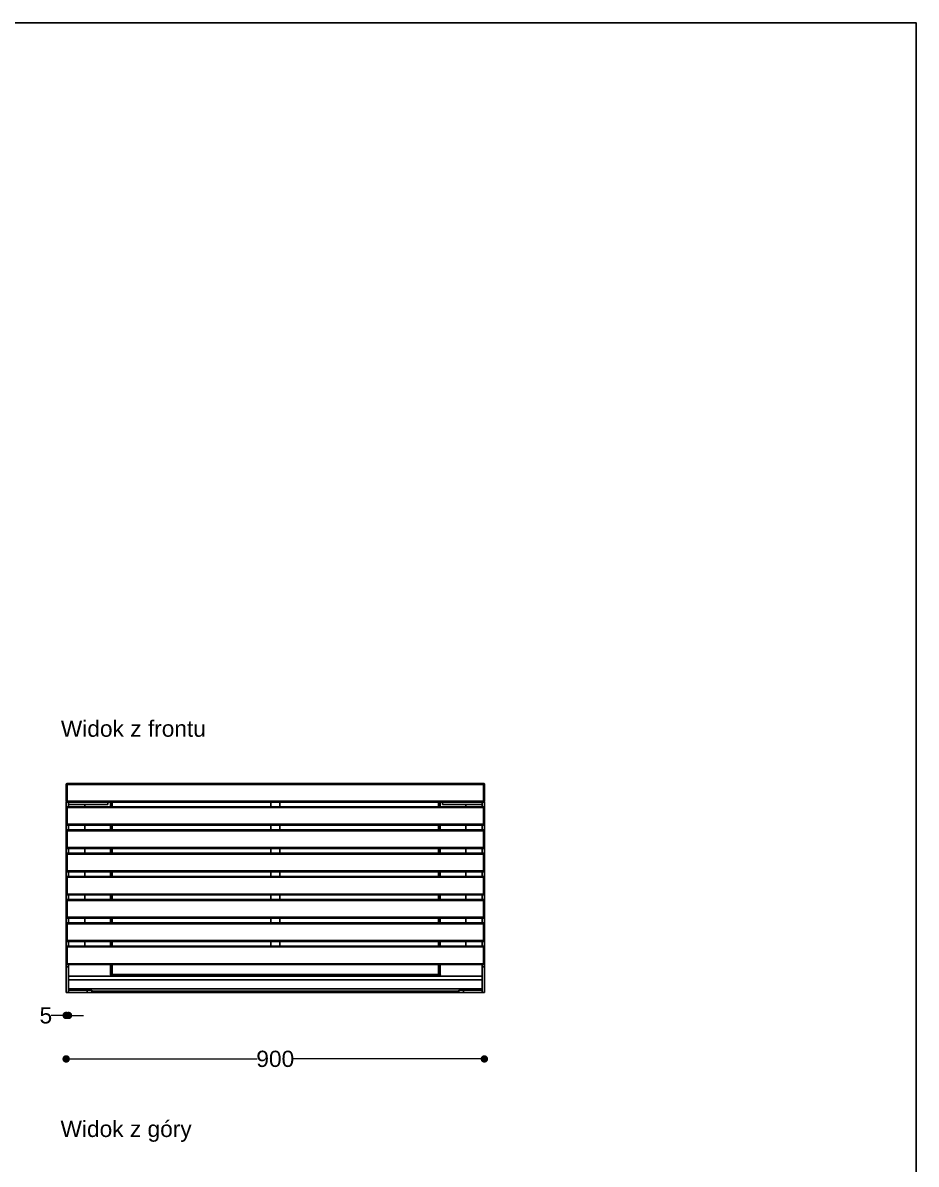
# Model space of a CAD drawing. Header units: millimetres. Extents: x 10366 to 13995, y 24552 to 29685.
# Drawn here: x 12072 to 13995, y 27228 to 29685 of the extents above; entities that cross this region are included whole.
import ezdxf

# ---------------------------------------------------------------- set-up
doc = ezdxf.new("R2010")
doc.units = ezdxf.units.MM
doc.header["$LTSCALE"] = 3
doc.layers.add('DomyÅ›lny', color=7, linetype='Continuous')
doc.styles.get("Standard").update_dxf_attribs({"font": 'arial.ttf'})
doc.dimstyles.new('MATEUSZ', dxfattribs={"dimtxt": 35, "dimasz": 16, "dimexe": 0.18, "dimexo": 0.0625, "dimgap": 0.09, "dimtad": 0, "dimdec": 0, "dimdsep": 46, "dimtxsty": 'Standard', "dimblk": 'DOT', "dimcen": 0.09, "dimse1": 1, "dimse2": 1, "dimadec": 0, "dimazin": 0, "dimtfac": 1, "dimtdec": 0, "dimtofl": 0, "dimtmove": 0, "dimatfit": 3, "dimfxl": 1, "dimtolj": 1, "dimtzin": 0, "dimlwd": 9, "dimlwe": 9, "dimarcsym": 0})

# ---------------------------------------------------------------- blocks, each defined once
blk = doc.blocks.new('_Dot')
at = {"color": 0, "linetype": 'ByBlock', "lineweight": -2}
blk.add_line((-0.5, 0), (-1, 0), dxfattribs=at)
at = {"color": 0, "linetype": 'ByBlock', "const_width": 0.5}
blk.add_lwpolyline([(-0.25, 0, 1), (0.25, 0, 1)], format="xyb", close=True, dxfattribs=at)
blk = doc.blocks.new('*D22')
at = {"color": 0, "lineweight": 9, "transparency": 16777216}
for p, q in [((12181.7, 27454.5), (12577, 27454.5)), ((13049.7, 27454.5), (12654.4, 27454.5))]:
    blk.add_line(p, q, dxfattribs=at)
at = {"layer": 'Defpoints', "color": 0, "transparency": 16777216}
for p in [(12165.7, 27597.5), (13065.7, 27597.5), (13065.7, 27454.5)]:
    blk.add_point(p, dxfattribs=at)
at = {"color": 0, "lineweight": 9, "transparency": 16777216, "xscale": 16, "yscale": 16, "zscale": 16, "rotation": 180}
blk.add_blockref('_Dot', (12165.7, 27454.5), dxfattribs=at)
at = {"color": 0, "lineweight": 9, "transparency": 16777216, "xscale": 16, "yscale": 16, "zscale": 16}
blk.add_blockref('_Dot', (13065.7, 27454.5), dxfattribs=at)
at = {"color": 0, "transparency": 16777216, "insert": (12615.7, 27454.5), "char_height": 35, "attachment_point": 5}
blk.add_mtext('\\A1;900', dxfattribs=at)
blk = doc.blocks.new('*D28')
at = {"color": 0, "lineweight": 9, "transparency": 16777216}
for p, q in [((12149.7, 27548.2), (12133.7, 27548.2)), ((12186.7, 27548.2), (12202.7, 27548.2))]:
    blk.add_line(p, q, dxfattribs=at)
at = {"layer": 'Defpoints', "color": 0, "transparency": 16777216}
for p in [(12165.7, 27597.5), (12170.7, 27597.5), (12165.7, 27548.2)]:
    blk.add_point(p, dxfattribs=at)
at = {"color": 0, "lineweight": 9, "transparency": 16777216, "xscale": 16, "yscale": 16, "zscale": 16}
blk.add_blockref('_Dot', (12165.7, 27548.2), dxfattribs=at)
at = {"color": 0, "lineweight": 9, "transparency": 16777216, "xscale": 16, "yscale": 16, "zscale": 16, "rotation": 180}
blk.add_blockref('_Dot', (12170.7, 27548.2), dxfattribs=at)
at = {"color": 0, "transparency": 16777216, "insert": (12122, 27548.2), "char_height": 35, "attachment_point": 5}
blk.add_mtext('\\A1;5', dxfattribs=at)

msp = doc.modelspace()

# ---------------------------------------------------------------- linework, layer by layer
msp.add_lwpolyline([(10366.2, 24552.5), (10366.2, 29684.6), (13995, 29684.6), (13995, 24552.5)], close=True)
at = {"layer": 'DomyÅ›lny'}
for p, q in [((12165.7, 28009.5), (12165.7, 28045.5)), ((12167.7, 28047.5), (13064.2, 28047.5)), ((12167.7, 28009.5), (12167.7, 28045.5)), ((12167.7, 28045.5), (13064.2, 28045.5)), ((13064.2, 28009.5), (13064.2, 28045.5)), ((13065.7, 28009.5), (13065.7, 28045.5)), ((12165.7, 28007.5), (12170.7, 28007.5)), ((12165.7, 28007.5), (12165.7, 27652.5)), ((12167.7, 28009.5), (13064.2, 28009.5)), ((12167.7, 28007.5), (13064.2, 28007.5)), ((12170.7, 28007.5), (12170.7, 27997.5)), ((12170.7, 28007.5), (12170.7, 28002.5)), ((12255.7, 28007.5), (12255.7, 28002.5)), ((12260.9, 27997.5), (12260.9, 28007.5)), ((12264.7, 27997.5), (12264.7, 28007.5)), ((12605.9, 27997.5), (12605.9, 28007.5)), ((12605.9, 28004.5), (12605.9, 28007.5)), ((12605.9, 28004.5), (12605.9, 28007.5)), ((12625.9, 27997.5), (12625.9, 28007.5)), ((12625.9, 28007.5), (12625.9, 27997.5)), ((12625.9, 28007.5), (12625.9, 27997.5)), ((12967.2, 27997.5), (12967.2, 28007.5)), ((12970.9, 27997.5), (12970.9, 28007.5)), ((12975.7, 28007.5), (12975.7, 28002.5)), ((13060.7, 28007.5), (13065.7, 28007.5)), ((13060.7, 28007.5), (13060.7, 27997.5)), ((13060.7, 28007.5), (13060.7, 28002.5)), ((13065.7, 28007.5), (13065.7, 27652.5)), ((12165.7, 27959.5), (12165.7, 27995.5)), ((12167.7, 27997.5), (13064.2, 27997.5)), ((12167.7, 27959.5), (12167.7, 27995.5)), ((12167.7, 27995.5), (13064.2, 27995.5)), ((12170.7, 28002.5), (12170.7, 27997.5)), ((12255.7, 28002.5), (12170.7, 28002.5)), ((12205.7, 28002.5), (12205.7, 27997.5)), ((12975.7, 28002.5), (13060.7, 28002.5)), ((13025.7, 28002.5), (13025.7, 27997.5)), ((13060.7, 28002.5), (13060.7, 27997.5)), ((13064.2, 27959.5), (13064.2, 27995.5)), ((13065.7, 27959.5), (13065.7, 27995.5)), ((12167.7, 27959.5), (13064.2, 27959.5)), ((12167.7, 27957.5), (13064.2, 27957.5)), ((12170.7, 27957.5), (12170.7, 27947.5)), ((12170.7, 27957.5), (12170.7, 27947.5)), ((12205.7, 27957.5), (12205.7, 27947.5)), ((12260.9, 27947.5), (12260.9, 27957.5)), ((12264.7, 27947.5), (12264.7, 27957.5)), ((12605.9, 27947.5), (12605.9, 27957.5)), ((12625.9, 27947.5), (12625.9, 27957.5)), ((12967.2, 27947.5), (12967.2, 27957.5)), ((12970.9, 27947.5), (12970.9, 27957.5)), ((13025.7, 27957.5), (13025.7, 27947.5)), ((13060.7, 27957.5), (13060.7, 27947.5)), ((13060.7, 27957.5), (13060.7, 27947.5)), ((12165.7, 27909.5), (12165.7, 27945.5)), ((12167.7, 27947.5), (13064.2, 27947.5)), ((12167.7, 27909.5), (12167.7, 27945.5)), ((12167.7, 27945.5), (13064.2, 27945.5)), ((13064.2, 27909.5), (13064.2, 27945.5)), ((13065.7, 27909.5), (13065.7, 27945.5)), ((12167.7, 27909.5), (13064.2, 27909.5)), ((12167.7, 27907.5), (13064.2, 27907.5)), ((12170.7, 27907.5), (12170.7, 27897.5)), ((12170.7, 27907.5), (12170.7, 27897.5)), ((12205.7, 27907.5), (12205.7, 27897.5)), ((12260.9, 27897.5), (12260.9, 27907.5)), ((12264.7, 27897.5), (12264.7, 27907.5)), ((12605.9, 27897.5), (12605.9, 27907.5)), ((12625.9, 27897.5), (12625.9, 27907.5)), ((12967.2, 27897.5), (12967.2, 27907.5)), ((12970.9, 27897.5), (12970.9, 27907.5)), ((13025.7, 27907.5), (13025.7, 27897.5)), ((13060.7, 27907.5), (13060.7, 27897.5)), ((13060.7, 27907.5), (13060.7, 27897.5)), ((12165.7, 27859.5), (12165.7, 27895.5)), ((12167.7, 27897.5), (13064.2, 27897.5)), ((12167.7, 27859.5), (12167.7, 27895.5)), ((12167.7, 27895.5), (13064.2, 27895.5)), ((13064.2, 27859.5), (13064.2, 27895.5)), ((13065.7, 27859.5), (13065.7, 27895.5)), ((12167.7, 27859.5), (13064.2, 27859.5)), ((12165.7, 27809.5), (12165.7, 27845.5)), ((12167.7, 27857.5), (13064.2, 27857.5)), ((12167.7, 27847.5), (13064.2, 27847.5)), ((12167.7, 27845.5), (13064.2, 27845.5)), ((12167.7, 27809.5), (12167.7, 27845.5)), ((12170.7, 27857.5), (12170.7, 27847.5)), ((12170.7, 27857.5), (12170.7, 27847.5)), ((12205.7, 27857.5), (12205.7, 27847.5)), ((12260.9, 27847.5), (12260.9, 27857.5)), ((12264.7, 27847.5), (12264.7, 27857.5)), ((12605.9, 27847.5), (12605.9, 27857.5)), ((12625.9, 27847.5), (12625.9, 27857.5)), ((12967.2, 27847.5), (12967.2, 27857.5)), ((12970.9, 27847.5), (12970.9, 27857.5)), ((13025.7, 27857.5), (13025.7, 27847.5)), ((13060.7, 27857.5), (13060.7, 27847.5)), ((13060.7, 27857.5), (13060.7, 27847.5)), ((13064.2, 27809.5), (13064.2, 27845.5)), ((13065.7, 27809.5), (13065.7, 27845.5)), ((12167.7, 27809.5), (13064.2, 27809.5)), ((12165.7, 27759.5), (12165.7, 27795.5)), ((12167.7, 27807.5), (13064.2, 27807.5)), ((12167.7, 27797.5), (13064.2, 27797.5)), ((12167.7, 27795.5), (13064.2, 27795.5)), ((12167.7, 27759.5), (12167.7, 27795.5)), ((12170.7, 27807.5), (12170.7, 27797.5)), ((12170.7, 27807.5), (12170.7, 27797.5)), ((12205.7, 27807.5), (12205.7, 27797.5)), ((12260.9, 27797.5), (12260.9, 27807.5)), ((12264.7, 27797.5), (12264.7, 27807.5)), ((12605.9, 27797.5), (12605.9, 27807.5)), ((12625.9, 27797.5), (12625.9, 27807.5)), ((12967.2, 27797.5), (12967.2, 27807.5)), ((12970.9, 27797.5), (12970.9, 27807.5)), ((13025.7, 27807.5), (13025.7, 27797.5)), ((13060.7, 27807.5), (13060.7, 27797.5)), ((13060.7, 27807.5), (13060.7, 27797.5)), ((13064.2, 27759.5), (13064.2, 27795.5)), ((13065.7, 27759.5), (13065.7, 27795.5)), ((12165.7, 27709.5), (12165.7, 27745.5)), ((12167.7, 27759.5), (13064.2, 27759.5)), ((12167.7, 27757.5), (13064.2, 27757.5)), ((12167.7, 27747.5), (13064.2, 27747.5)), ((12167.7, 27709.5), (12167.7, 27745.5)), ((12167.7, 27745.5), (13064.2, 27745.5)), ((12170.7, 27757.5), (12170.7, 27747.5)), ((12170.7, 27757.5), (12170.7, 27747.5)), ((12205.7, 27757.5), (12205.7, 27747.5)), ((12260.9, 27747.5), (12260.9, 27757.5)), ((12264.7, 27747.5), (12264.7, 27757.5)), ((12605.9, 27747.5), (12605.9, 27757.5)), ((12625.9, 27747.5), (12625.9, 27757.5)), ((12967.2, 27747.5), (12967.2, 27757.5)), ((12970.9, 27747.5), (12970.9, 27757.5)), ((13025.7, 27757.5), (13025.7, 27747.5)), ((13060.7, 27757.5), (13060.7, 27747.5)), ((13060.7, 27757.5), (13060.7, 27747.5)), ((13064.2, 27709.5), (13064.2, 27745.5)), ((13065.7, 27709.5), (13065.7, 27745.5)), ((12165.7, 27659.5), (12165.7, 27695.5)), ((12167.7, 27709.5), (13064.2, 27709.5)), ((12167.7, 27707.5), (13064.2, 27707.5)), ((12167.7, 27697.5), (13064.2, 27697.5)), ((12167.7, 27659.5), (12167.7, 27695.5)), ((12167.7, 27695.5), (13064.2, 27695.5)), ((12170.7, 27707.5), (12170.7, 27697.5)), ((12170.7, 27707.5), (12170.7, 27697.5)), ((12205.7, 27707.5), (12205.7, 27697.5)), ((12260.9, 27697.5), (12260.9, 27707.5)), ((12264.7, 27697.5), (12264.7, 27707.5)), ((12605.9, 27697.5), (12605.9, 27707.5)), ((12625.9, 27697.5), (12625.9, 27707.5)), ((12967.2, 27697.5), (12967.2, 27707.5)), ((12970.9, 27697.5), (12970.9, 27707.5)), ((13025.7, 27707.5), (13025.7, 27697.5)), ((13060.7, 27707.5), (13060.7, 27697.5)), ((13060.7, 27707.5), (13060.7, 27697.5)), ((13064.2, 27659.5), (13064.2, 27695.5)), ((13065.7, 27659.5), (13065.7, 27695.5)), ((12170.7, 27652.5), (12165.7, 27652.5)), ((12165.7, 27652.5), (12165.7, 27597.5)), ((12167.7, 27659.5), (13064.2, 27659.5)), ((12167.7, 27657.5), (13064.2, 27657.5)), ((12170.7, 27657.5), (12170.7, 27652.5)), ((12170.7, 27652.5), (12170.7, 27597.5)), ((12260.9, 27636.3), (12260.9, 27657.5)), ((12264.7, 27636.3), (12264.7, 27657.5)), ((12967.2, 27636.3), (12967.2, 27657.5)), ((12970.9, 27636.3), (12970.9, 27657.5)), ((13060.7, 27657.5), (13060.7, 27652.5)), ((13065.7, 27652.5), (13060.7, 27652.5)), ((13060.7, 27652.5), (13060.7, 27597.5)), ((13065.7, 27652.5), (13065.7, 27597.5)), ((12170.7, 27632.5), (13060.7, 27632.5)), ((12170.7, 27624.5), (13060.7, 27624.5)), ((12264.7, 27636.3), (12967.2, 27636.3)), ((12264.7, 27632.5), (12967.2, 27632.5)), ((12165.7, 27597.5), (12170.7, 27597.5)), ((12170.7, 27605.5), (13060.7, 27605.5)), ((12170.7, 27597.5), (12170.7, 27602.5)), ((12170.7, 27602.5), (12210.7, 27602.5)), ((12210.7, 27597.5), (12170.7, 27597.5)), ((12170.7, 27597.5), (13060.7, 27597.5)), ((12210.7, 27602.5), (12210.7, 27597.5)), ((12220.7, 27602.5), (12220.7, 27597.5)), ((12220.7, 27600.5), (13010.7, 27600.5)), ((13010.7, 27602.5), (13010.7, 27597.5)), ((13060.7, 27602.5), (13020.7, 27602.5)), ((13020.7, 27602.5), (13020.7, 27597.5)), ((13020.7, 27597.5), (13060.7, 27597.5)), ((13060.7, 27597.5), (13060.7, 27602.5)), ((13060.7, 27597.5), (13065.7, 27597.5))]:
    msp.add_line(p, q, dxfattribs=at)
for points in [[(12167.7, 28045.5, 0), (12165.7, 28045.5, 0)], [(12167.7, 28047.5, 0), (12167.7, 28047.5, 0), (12167.7, 28047.5, 0), (12167.7, 28047.5, 0), (12167.7, 28047.5, 0), (12167.7, 28047.5, 0), (12167.7, 28047.5, 0), (12167.7, 28047.5, 0), (12167.7, 28047.5, 0), (12167.7, 28047.5, 0), (12167.7, 28047.5, 0), (12167.7, 28047.5, 0), (12167.7, 28047.5, 0), (12167.7, 28047.5, 0), (12167.7, 28047.5, 0), (12167.7, 28047.4, 0), (12167.7, 28047.3, 0), (12167.7, 28045.5, 0)], [(13064.2, 28047.5, 0), (13064.2, 28047.5, 0), (13064.2, 28047.5, 0), (13064.2, 28047.5, 0), (13064.2, 28047.5, 0), (13064.2, 28047.5, 0), (13064.2, 28047.5, 0), (13064.2, 28047.5, 0), (13064.2, 28047.5, 0), (13064.2, 28047.5, 0), (13064.2, 28047.5, 0), (13064.2, 28047.5, 0), (13064.2, 28047.5, 0), (13064.2, 28047.4, 0), (13064.2, 28047, 0), (13064.2, 28045.5, 0)], [(13064.2, 28045.5, 0), (13065.7, 28045.5, 0)], [(13065.7, 28046, 0), (13065.7, 28046, 0), (13065.7, 28046, 0), (13065.7, 28046, 0), (13065.7, 28046, 0), (13065.7, 28046, 0), (13065.7, 28046, 0), (13065.7, 28046, 0), (13065.7, 28046, 0), (13065.7, 28046, 0), (13065.7, 28046, 0), (13065.7, 28046, 0), (13065.7, 28046, 0), (13065.7, 28046, 0), (13065.7, 28045.9, 0), (13065.7, 28045.5, 0)], [(12165.7, 28009.5, 0), (12165.7, 28009.5, 0), (12165.7, 28009.5, 0), (12165.7, 28009.5, 0), (12165.7, 28009.5, 0), (12165.7, 28009.5, 0), (12165.7, 28009.5, 0), (12165.7, 28009.5, 0), (12165.7, 28009.5, 0), (12165.7, 28009.5, 0), (12165.7, 28009.5, 0), (12165.7, 28009.5, 0), (12165.7, 28009.5, 0), (12165.7, 28009.5, 0), (12165.7, 28009.5, 0), (12165.7, 28009.5, 0), (12165.9, 28009.5, 0), (12167.7, 28009.5, 0)], [(12167.7, 28009.5, 0), (12167.7, 28007.5, 0)], [(13064.2, 28009.5, 0), (13064.2, 28007.5, 0)], [(13064.2, 28009.5, 0), (13065.7, 28009.5, 0)], [(13065.7, 28009.5, 0), (13065.7, 28009, 0)], [(12167.7, 27995.5, 0), (12165.7, 27995.5, 0)], [(12167.7, 27997.5, 0), (12167.7, 27997.5, 0), (12167.7, 27997.5, 0), (12167.7, 27997.5, 0), (12167.7, 27997.5, 0), (12167.7, 27997.5, 0), (12167.7, 27997.5, 0), (12167.7, 27997.5, 0), (12167.7, 27997.5, 0), (12167.7, 27997.5, 0), (12167.7, 27997.5, 0), (12167.7, 27997.5, 0), (12167.7, 27997.5, 0), (12167.7, 27997.5, 0), (12167.7, 27997.5, 0), (12167.7, 27997.4, 0), (12167.7, 27997.3, 0), (12167.7, 27995.5, 0)], [(13064.2, 27997.5, 0), (13064.2, 27997.5, 0), (13064.2, 27997.5, 0), (13064.2, 27997.5, 0), (13064.2, 27997.5, 0), (13064.2, 27997.5, 0), (13064.2, 27997.5, 0), (13064.2, 27997.5, 0), (13064.2, 27997.5, 0), (13064.2, 27997.5, 0), (13064.2, 27997.5, 0), (13064.2, 27997.5, 0), (13064.2, 27997.5, 0), (13064.2, 27997.4, 0), (13064.2, 27997, 0), (13064.2, 27995.5, 0)], [(13064.2, 27995.5, 0), (13065.7, 27995.5, 0)], [(13065.7, 27996, 0), (13065.7, 27996, 0), (13065.7, 27996, 0), (13065.7, 27996, 0), (13065.7, 27996, 0), (13065.7, 27996, 0), (13065.7, 27996, 0), (13065.7, 27996, 0), (13065.7, 27996, 0), (13065.7, 27996, 0), (13065.7, 27996, 0), (13065.7, 27996, 0), (13065.7, 27996, 0), (13065.7, 27996, 0), (13065.7, 27996, 0), (13065.7, 27995.8, 0), (13065.7, 27995.5, 0)], [(12165.7, 27959.5, 0), (12165.7, 27959.5, 0), (12165.7, 27959.5, 0), (12165.7, 27959.5, 0), (12165.7, 27959.5, 0), (12165.7, 27959.5, 0), (12165.7, 27959.5, 0), (12165.7, 27959.5, 0), (12165.7, 27959.5, 0), (12165.7, 27959.5, 0), (12165.7, 27959.5, 0), (12165.7, 27959.5, 0), (12165.7, 27959.5, 0), (12165.7, 27959.5, 0), (12165.7, 27959.5, 0), (12165.7, 27959.5, 0), (12165.9, 27959.5, 0), (12167.7, 27959.5, 0)], [(12167.7, 27959.5, 0), (12167.7, 27957.5, 0)], [(13064.2, 27959.5, 0), (13064.2, 27959.5, 0), (13064.2, 27957.5, 0)], [(13064.2, 27959.5, 0), (13065.7, 27959.5, 0)], [(13065.7, 27959.5, 0), (13065.7, 27959, 0)], [(12167.7, 27945.5, 0), (12165.7, 27945.5, 0)], [(12167.7, 27947.5, 0), (12167.7, 27947.5, 0), (12167.7, 27947.5, 0), (12167.7, 27947.5, 0), (12167.7, 27947.5, 0), (12167.7, 27947.5, 0), (12167.7, 27947.5, 0), (12167.7, 27947.5, 0), (12167.7, 27947.5, 0), (12167.7, 27947.5, 0), (12167.7, 27947.5, 0), (12167.7, 27947.5, 0), (12167.7, 27947.5, 0), (12167.7, 27947.5, 0), (12167.7, 27947.5, 0), (12167.7, 27947.4, 0), (12167.7, 27947.3, 0), (12167.7, 27945.5, 0)], [(13064.2, 27947.5, 0), (13064.2, 27947.5, 0), (13064.2, 27947.5, 0), (13064.2, 27947.5, 0), (13064.2, 27947.5, 0), (13064.2, 27947.5, 0), (13064.2, 27947.5, 0), (13064.2, 27947.5, 0), (13064.2, 27947.5, 0), (13064.2, 27947.5, 0), (13064.2, 27947.5, 0), (13064.2, 27947.5, 0), (13064.2, 27947.5, 0), (13064.2, 27947.4, 0), (13064.2, 27947, 0), (13064.2, 27945.5, 0)], [(13064.2, 27945.5, 0), (13065.7, 27945.5, 0)], [(13065.7, 27946, 0), (13065.7, 27946, 0), (13065.7, 27946, 0), (13065.7, 27946, 0), (13065.7, 27946, 0), (13065.7, 27946, 0), (13065.7, 27946, 0), (13065.7, 27946, 0), (13065.7, 27946, 0), (13065.7, 27946, 0), (13065.7, 27946, 0), (13065.7, 27946, 0), (13065.7, 27946, 0), (13065.7, 27946, 0), (13065.7, 27945.9, 0), (13065.7, 27945.5, 0)], [(12165.7, 27909.5, 0), (12165.7, 27909.5, 0), (12165.7, 27909.5, 0), (12165.7, 27909.5, 0), (12165.7, 27909.5, 0), (12165.7, 27909.5, 0), (12165.7, 27909.5, 0), (12165.7, 27909.5, 0), (12165.7, 27909.5, 0), (12165.7, 27909.5, 0), (12165.7, 27909.5, 0), (12165.7, 27909.5, 0), (12165.7, 27909.5, 0), (12165.7, 27909.5, 0), (12165.7, 27909.5, 0), (12165.7, 27909.5, 0), (12165.9, 27909.5, 0), (12167.7, 27909.5, 0)], [(12167.7, 27909.5, 0), (12167.7, 27907.5, 0)], [(13064.2, 27909.5, 0), (13065.7, 27909.5, 0)], [(13064.2, 27909.5, 0), (13064.2, 27907.5, 0)], [(13065.7, 27909.5, 0), (13065.7, 27909, 0)], [(12167.7, 27895.5, 0), (12165.7, 27895.5, 0)], [(12167.7, 27897.5, 0), (12167.7, 27897.5, 0), (12167.7, 27897.5, 0), (12167.7, 27897.5, 0), (12167.7, 27897.5, 0), (12167.7, 27897.5, 0), (12167.7, 27897.5, 0), (12167.7, 27897.5, 0), (12167.7, 27897.5, 0), (12167.7, 27897.5, 0), (12167.7, 27897.5, 0), (12167.7, 27897.5, 0), (12167.7, 27897.5, 0), (12167.7, 27897.5, 0), (12167.7, 27897.5, 0), (12167.7, 27897.4, 0), (12167.7, 27897.3, 0), (12167.7, 27895.5, 0)], [(13064.2, 27897.5, 0), (13064.2, 27897.5, 0), (13064.2, 27897.5, 0), (13064.2, 27897.5, 0), (13064.2, 27897.5, 0), (13064.2, 27897.5, 0), (13064.2, 27897.5, 0), (13064.2, 27897.5, 0), (13064.2, 27897.5, 0), (13064.2, 27897.5, 0), (13064.2, 27897.5, 0), (13064.2, 27897.5, 0), (13064.2, 27897.5, 0), (13064.2, 27897.4, 0), (13064.2, 27897.3, 0), (13064.2, 27895.5, 0)], [(13064.2, 27895.5, 0), (13065.7, 27895.5, 0)], [(13065.7, 27896, 0), (13065.7, 27896, 0), (13065.7, 27896, 0), (13065.7, 27896, 0), (13065.7, 27896, 0), (13065.7, 27896, 0), (13065.7, 27896, 0), (13065.7, 27896, 0), (13065.7, 27896, 0), (13065.7, 27896, 0), (13065.7, 27896, 0), (13065.7, 27896, 0), (13065.7, 27896, 0), (13065.7, 27896, 0), (13065.7, 27895.9, 0), (13065.7, 27895.5, 0)], [(12165.7, 27859.5, 0), (12165.7, 27859.5, 0), (12165.7, 27859.5, 0), (12165.7, 27859.5, 0), (12165.7, 27859.5, 0), (12165.7, 27859.5, 0), (12165.7, 27859.5, 0), (12165.7, 27859.5, 0), (12165.7, 27859.5, 0), (12165.7, 27859.5, 0), (12165.7, 27859.5, 0), (12165.7, 27859.5, 0), (12165.7, 27859.5, 0), (12165.7, 27859.5, 0), (12165.7, 27859.5, 0), (12165.7, 27859.5, 0), (12165.9, 27859.5, 0), (12167.7, 27859.5, 0)], [(12167.7, 27859.5, 0), (12167.7, 27857.5, 0)], [(13064.2, 27859.5, 0), (13064.2, 27857.5, 0)], [(13064.2, 27859.5, 0), (13065.7, 27859.5, 0)], [(13065.7, 27859.5, 0), (13065.7, 27859, 0)], [(12167.7, 27845.5, 0), (12165.7, 27845.5, 0)], [(12167.7, 27847.5, 0), (12167.7, 27847.5, 0), (12167.7, 27847.5, 0), (12167.7, 27847.5, 0), (12167.7, 27847.5, 0), (12167.7, 27847.5, 0), (12167.7, 27847.5, 0), (12167.7, 27847.5, 0), (12167.7, 27847.5, 0), (12167.7, 27847.5, 0), (12167.7, 27847.5, 0), (12167.7, 27847.5, 0), (12167.7, 27847.5, 0), (12167.7, 27847.5, 0), (12167.7, 27847.5, 0), (12167.7, 27847.4, 0), (12167.7, 27847.3, 0), (12167.7, 27845.5, 0)], [(13064.2, 27847.5, 0), (13064.2, 27847.5, 0), (13064.2, 27847.5, 0), (13064.2, 27847.5, 0), (13064.2, 27847.5, 0), (13064.2, 27847.5, 0), (13064.2, 27847.5, 0), (13064.2, 27847.5, 0), (13064.2, 27847.5, 0), (13064.2, 27847.5, 0), (13064.2, 27847.5, 0), (13064.2, 27847.5, 0), (13064.2, 27847.5, 0), (13064.2, 27847.4, 0), (13064.2, 27847, 0), (13064.2, 27845.5, 0)], [(13064.2, 27845.5, 0), (13065.7, 27845.5, 0)], [(13065.7, 27846, 0), (13065.7, 27846, 0), (13065.7, 27846, 0), (13065.7, 27846, 0), (13065.7, 27846, 0), (13065.7, 27846, 0), (13065.7, 27846, 0), (13065.7, 27846, 0), (13065.7, 27846, 0), (13065.7, 27846, 0), (13065.7, 27846, 0), (13065.7, 27846, 0), (13065.7, 27846, 0), (13065.7, 27846, 0), (13065.7, 27845.9, 0), (13065.7, 27845.5, 0)], [(12165.7, 27809.5, 0), (12165.7, 27809.5, 0), (12165.7, 27809.5, 0), (12165.7, 27809.5, 0), (12165.7, 27809.5, 0), (12165.7, 27809.5, 0), (12165.7, 27809.5, 0), (12165.7, 27809.5, 0), (12165.7, 27809.5, 0), (12165.7, 27809.5, 0), (12165.7, 27809.5, 0), (12165.7, 27809.5, 0), (12165.7, 27809.5, 0), (12165.7, 27809.5, 0), (12165.7, 27809.5, 0), (12165.7, 27809.5, 0), (12165.9, 27809.5, 0), (12167.7, 27809.5, 0)], [(12167.7, 27809.5, 0), (12167.7, 27807.5, 0)], [(13064.2, 27809.5, 0), (13064.2, 27807.5, 0)], [(13064.2, 27809.5, 0), (13065.7, 27809.5, 0)], [(13065.7, 27809.5, 0), (13065.7, 27809, 0)], [(12167.7, 27795.5, 0), (12165.7, 27795.5, 0)], [(12167.7, 27797.5, 0), (12167.7, 27797.5, 0), (12167.7, 27797.5, 0), (12167.7, 27797.5, 0), (12167.7, 27797.5, 0), (12167.7, 27797.5, 0), (12167.7, 27797.5, 0), (12167.7, 27797.5, 0), (12167.7, 27797.5, 0), (12167.7, 27797.5, 0), (12167.7, 27797.5, 0), (12167.7, 27797.5, 0), (12167.7, 27797.5, 0), (12167.7, 27797.5, 0), (12167.7, 27797.5, 0), (12167.7, 27797.4, 0), (12167.7, 27797.3, 0), (12167.7, 27795.5, 0)], [(13064.2, 27797.5, 0), (13064.2, 27797.5, 0), (13064.2, 27797.5, 0), (13064.2, 27797.5, 0), (13064.2, 27797.5, 0), (13064.2, 27797.5, 0), (13064.2, 27797.5, 0), (13064.2, 27797.5, 0), (13064.2, 27797.5, 0), (13064.2, 27797.5, 0), (13064.2, 27797.5, 0), (13064.2, 27797.5, 0), (13064.2, 27797.5, 0), (13064.2, 27797.4, 0), (13064.2, 27797, 0), (13064.2, 27795.5, 0)], [(13064.2, 27795.5, 0), (13065.7, 27795.5, 0)], [(13065.7, 27796, 0), (13065.7, 27796, 0), (13065.7, 27796, 0), (13065.7, 27796, 0), (13065.7, 27796, 0), (13065.7, 27796, 0), (13065.7, 27796, 0), (13065.7, 27796, 0), (13065.7, 27796, 0), (13065.7, 27796, 0), (13065.7, 27796, 0), (13065.7, 27796, 0), (13065.7, 27796, 0), (13065.7, 27796, 0), (13065.7, 27795.9, 0), (13065.7, 27795.5, 0)], [(12165.7, 27759.5, 0), (12165.7, 27759.5, 0), (12165.7, 27759.5, 0), (12165.7, 27759.5, 0), (12165.7, 27759.5, 0), (12165.7, 27759.5, 0), (12165.7, 27759.5, 0), (12165.7, 27759.5, 0), (12165.7, 27759.5, 0), (12165.7, 27759.5, 0), (12165.7, 27759.5, 0), (12165.7, 27759.5, 0), (12165.7, 27759.5, 0), (12165.7, 27759.5, 0), (12165.7, 27759.5, 0), (12165.7, 27759.5, 0), (12165.9, 27759.5, 0), (12167.7, 27759.5, 0)], [(12167.7, 27745.5, 0), (12165.7, 27745.5, 0)], [(12167.7, 27759.5, 0), (12167.7, 27757.5, 0)], [(12167.7, 27747.5, 0), (12167.7, 27747.5, 0), (12167.7, 27747.5, 0), (12167.7, 27747.5, 0), (12167.7, 27747.5, 0), (12167.7, 27747.5, 0), (12167.7, 27747.5, 0), (12167.7, 27747.5, 0), (12167.7, 27747.5, 0), (12167.7, 27747.5, 0), (12167.7, 27747.5, 0), (12167.7, 27747.5, 0), (12167.7, 27747.5, 0), (12167.7, 27747.5, 0), (12167.7, 27747.5, 0), (12167.7, 27747.4, 0), (12167.7, 27747.3, 0), (12167.7, 27745.5, 0)], [(13064.2, 27759.5, 0), (13065.7, 27759.5, 0)], [(13064.2, 27759.5, 0), (13064.2, 27759.5, 0), (13064.2, 27757.5, 0)], [(13064.2, 27747.5, 0), (13064.2, 27747.5, 0), (13064.2, 27747.5, 0), (13064.2, 27747.5, 0), (13064.2, 27747.5, 0), (13064.2, 27747.5, 0), (13064.2, 27747.5, 0), (13064.2, 27747.5, 0), (13064.2, 27747.5, 0), (13064.2, 27747.5, 0), (13064.2, 27747.5, 0), (13064.2, 27747.5, 0), (13064.2, 27747.5, 0), (13064.2, 27747.4, 0), (13064.2, 27747, 0), (13064.2, 27745.5, 0)], [(13064.2, 27745.5, 0), (13065.7, 27745.5, 0)], [(13065.7, 27759.5, 0), (13065.7, 27759, 0)], [(13065.7, 27746, 0), (13065.7, 27746, 0), (13065.7, 27746, 0), (13065.7, 27746, 0), (13065.7, 27746, 0), (13065.7, 27746, 0), (13065.7, 27746, 0), (13065.7, 27746, 0), (13065.7, 27746, 0), (13065.7, 27746, 0), (13065.7, 27746, 0), (13065.7, 27746, 0), (13065.7, 27746, 0), (13065.7, 27746, 0), (13065.7, 27745.9, 0), (13065.7, 27745.5, 0)], [(12165.7, 27709.5, 0), (12165.7, 27709.5, 0), (12165.7, 27709.5, 0), (12165.7, 27709.5, 0), (12165.7, 27709.5, 0), (12165.7, 27709.5, 0), (12165.7, 27709.5, 0), (12165.7, 27709.5, 0), (12165.7, 27709.5, 0), (12165.7, 27709.5, 0), (12165.7, 27709.5, 0), (12165.7, 27709.5, 0), (12165.7, 27709.5, 0), (12165.7, 27709.5, 0), (12165.7, 27709.5, 0), (12165.7, 27709.5, 0), (12165.9, 27709.5, 0), (12167.7, 27709.5, 0)], [(12167.7, 27695.5, 0), (12165.7, 27695.5, 0)], [(12167.7, 27709.5, 0), (12167.7, 27707.5, 0)], [(12167.7, 27697.5, 0), (12167.7, 27697.5, 0), (12167.7, 27697.5, 0), (12167.7, 27697.5, 0), (12167.7, 27697.5, 0), (12167.7, 27697.5, 0), (12167.7, 27697.5, 0), (12167.7, 27697.5, 0), (12167.7, 27697.5, 0), (12167.7, 27697.5, 0), (12167.7, 27697.5, 0), (12167.7, 27697.5, 0), (12167.7, 27697.5, 0), (12167.7, 27697.5, 0), (12167.7, 27697.5, 0), (12167.7, 27697.4, 0), (12167.7, 27697.3, 0), (12167.7, 27695.5, 0)], [(13064.2, 27709.5, 0), (13064.2, 27709.5, 0), (13064.2, 27707.5, 0)], [(13064.2, 27709.5, 0), (13065.7, 27709.5, 0)], [(13064.2, 27697.5, 0), (13064.2, 27697.5, 0), (13064.2, 27697.5, 0), (13064.2, 27697.5, 0), (13064.2, 27697.5, 0), (13064.2, 27697.5, 0), (13064.2, 27697.5, 0), (13064.2, 27697.5, 0), (13064.2, 27697.5, 0), (13064.2, 27697.5, 0), (13064.2, 27697.5, 0), (13064.2, 27697.5, 0), (13064.2, 27697.5, 0), (13064.2, 27697.4, 0), (13064.2, 27697, 0), (13064.2, 27695.5, 0)], [(13064.2, 27695.5, 0), (13065.7, 27695.5, 0)], [(13065.7, 27709.5, 0), (13065.7, 27709, 0)], [(13065.7, 27696, 0), (13065.7, 27696, 0), (13065.7, 27696, 0), (13065.7, 27696, 0), (13065.7, 27696, 0), (13065.7, 27696, 0), (13065.7, 27696, 0), (13065.7, 27696, 0), (13065.7, 27696, 0), (13065.7, 27696, 0), (13065.7, 27696, 0), (13065.7, 27696, 0), (13065.7, 27696, 0), (13065.7, 27696, 0), (13065.7, 27695.9, 0), (13065.7, 27695.5, 0)], [(12165.7, 27659.5, 0), (12165.7, 27659.5, 0), (12165.7, 27659.5, 0), (12165.7, 27659.5, 0), (12165.7, 27659.5, 0), (12165.7, 27659.5, 0), (12165.7, 27659.5, 0), (12165.7, 27659.5, 0), (12165.7, 27659.5, 0), (12165.7, 27659.5, 0), (12165.7, 27659.5, 0), (12165.7, 27659.5, 0), (12165.7, 27659.5, 0), (12165.7, 27659.5, 0), (12165.7, 27659.5, 0), (12165.7, 27659.5, 0), (12165.9, 27659.5, 0), (12167.7, 27659.5, 0)], [(12167.7, 27659.5, 0), (12167.7, 27657.5, 0)], [(13064.2, 27659.5, 0), (13064.2, 27659.5, 0), (13064.2, 27657.5, 0)], [(13064.2, 27659.5, 0), (13065.7, 27659.5, 0)], [(13065.7, 27659.5, 0), (13065.7, 27659, 0)], [(12260.9, 27636.3, 0), (12260.9, 27636.3, 0), (12260.9, 27636.3, 0), (12260.9, 27636.3, 0), (12260.9, 27636.3, 0), (12260.9, 27636.3, 0), (12260.9, 27636.3, 0), (12260.9, 27636.3, 0), (12260.9, 27636.3, 0), (12260.9, 27636.3, 0), (12260.9, 27636.3, 0), (12260.9, 27636.3, 0), (12260.9, 27636.3, 0), (12260.9, 27636.3, 0), (12261, 27636.3, 0), (12261, 27636.3, 0), (12261.4, 27636.3, 0), (12264.7, 27636.3, 0)], [(12264.7, 27636.3, 0), (12264.7, 27632.5, 0)], [(12967.2, 27632.5, 0), (12967.2, 27632.5, 0), (12967.2, 27632.5, 0), (12967.2, 27632.5, 0), (12967.2, 27632.5, 0), (12967.2, 27632.5, 0), (12967.2, 27632.5, 0), (12967.2, 27632.5, 0), (12967.2, 27632.5, 0), (12967.2, 27632.5, 0), (12967.2, 27632.5, 0), (12967.2, 27632.5, 0), (12967.2, 27632.5, 0), (12967.2, 27632.5, 0), (12967.2, 27632.5, 0), (12967.2, 27632.6, 0), (12967.2, 27633, 0), (12967.2, 27636.3, 0)], [(12967.2, 27636.3, 0), (12970.9, 27636.3, 0)], [(12210.7, 27602.5, 0), (12220.7, 27602.5, 0)], [(12220.7, 27597.5, 0), (12220.7, 27597.5, 0), (12220.7, 27597.5, 0), (12220.7, 27597.5, 0), (12220.7, 27597.5, 0), (12220.7, 27597.5, 0), (12220.7, 27597.5, 0), (12220.7, 27597.5, 0), (12220.7, 27597.5, 0), (12220.7, 27597.5, 0), (12220.7, 27597.5, 0), (12220.7, 27597.5, 0), (12220.7, 27597.5, 0), (12220.7, 27597.5, 0), (12220.6, 27597.5, 0), (12220.4, 27597.5, 0), (12219.5, 27597.5, 0), (12210.7, 27597.5, 0)], [(13020.7, 27602.5, 0), (13010.7, 27602.5, 0)], [(13010.7, 27597.5, 0), (13010.7, 27597.5, 0), (13010.7, 27597.5, 0), (13010.7, 27597.5, 0), (13010.7, 27597.5, 0), (13010.7, 27597.5, 0), (13010.7, 27597.5, 0), (13010.7, 27597.5, 0), (13010.7, 27597.5, 0), (13010.7, 27597.5, 0), (13010.7, 27597.5, 0), (13010.7, 27597.5, 0), (13010.7, 27597.5, 0), (13010.7, 27597.5, 0), (13010.8, 27597.5, 0), (13011, 27597.5, 0), (13011.9, 27597.5, 0), (13020.7, 27597.5, 0)]]:
    msp.add_polyline3d(points, dxfattribs=at)
for centre, radius, start, end in [((12167.7, 28045.5), 2, 90, 180), ((12254.2, 28046), 1.5, 64.8471, 90), ((12264.7, 28043.7), 3.78, 90, 104.1322), ((12293.7, 28043.7), 3.78, 78.3275, 90), ((12938.2, 28043.7), 3.78, 90, 103.2436), ((12967.2, 28043.7), 3.78, 73.8386, 90), ((12977.2, 28046), 1.5, 90, 115.1529), ((13064.2, 28046), 1.5, 360, 90), ((12167.7, 28009.5), 2, 180, 270), ((13064.2, 28009), 1.5, 270, 0), ((12167.7, 27995.5), 2, 90, 180), ((13064.2, 27996), 1.5, 0, 90), ((12167.7, 27959.5), 2, 180, 270), ((13064.2, 27959), 1.5, 270, 0), ((12167.7, 27945.5), 2, 90, 180), ((13064.2, 27946), 1.5, 0, 90), ((12167.7, 27909.5), 2, 180, 270), ((13064.2, 27909), 1.5, 270, 0), ((12167.7, 27895.5), 2, 90, 180), ((13064.2, 27896), 1.5, 0, 90), ((12167.7, 27859.5), 2, 180, 270), ((13064.2, 27859), 1.5, 270, 0), ((12167.7, 27845.5), 2, 90, 180), ((13064.2, 27846), 1.5, 0, 90), ((12167.7, 27809.5), 2, 180, 270), ((12167.7, 27795.5), 2, 90, 180), ((13064.2, 27809), 1.5, 270, 0), ((13064.2, 27796), 1.5, 0, 90), ((12167.7, 27759.5), 2, 180, 270), ((12167.7, 27745.5), 2, 90, 180), ((13064.2, 27759), 1.5, 270, 0), ((13064.2, 27746), 1.5, 0, 90), ((12167.7, 27709.5), 2, 180, 270), ((12167.7, 27695.5), 2, 90, 180), ((13064.2, 27709), 1.5, 270, 0), ((13064.2, 27696), 1.5, 0, 90), ((12167.7, 27659.5), 2, 180, 270), ((13064.2, 27659), 1.5, 270, 0), ((12264.7, 27636.3), 3.78, 180, 270), ((12967.2, 27636.3), 3.78, 270, 0)]:
    msp.add_arc(centre, radius, start, end, dxfattribs=at)

# ---------------------------------------------------------------- texts
for s, p in [('Widok z frontu', (12154.3, 28148)), ('Widok z góry', (12153.6, 27286.5))]:
    msp.add_text(s, height=34.962).set_placement(p)

# ---------------------------------------------------------------- dimensions: what is measured, and where the dimension line sits
for base, p1, p2, picture, middle in [((12165.7, 27548.2), (12170.7, 27597.5), (12165.7, 27597.5), '*D28', (12122, 27548.2)), ((13065.7, 27454.5), (12165.7, 27597.5), (13065.7, 27597.5), '*D22', (12615.7, 27454.5))]:
    dim = msp.add_linear_dim(base=base, p1=p1, p2=p2, dimstyle='MATEUSZ')
    dim.commit()
    dim.dimension.update_dxf_attribs({"geometry": picture, "text_midpoint": middle})

doc.saveas('drawing.dxf')
